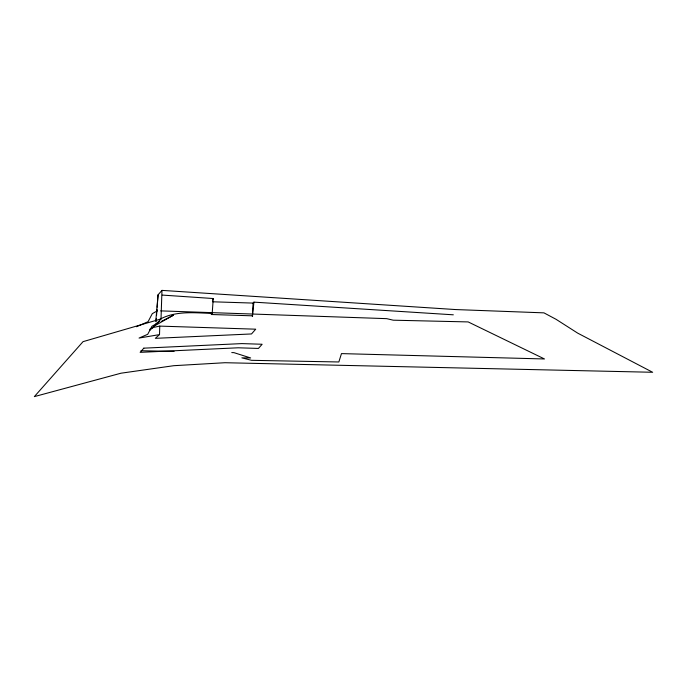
<?xml version="1.0" encoding="UTF-8"?>
<svg xmlns="http://www.w3.org/2000/svg" width="687" height="687" viewBox="0 0 687 687"><rect width="100%" height="100%" fill="white"/><g stroke="black" fill="none" stroke-linecap="round" stroke-linejoin="round"><path stroke-width="1.03" d="M159.521 334.603L159.762 326.11L255.719 329.185L251.502 333.951L155.322 338.339L159.521 334.603L139.057 338.064L147.722 334.294L151.947 326.265L157.1 323.371L161.007 318.957L161.977 290.386L455.67 309.562L543.958 312.86L556.049 319.3L577.724 333.152L652.65 372.277L224.958 362.719L173.751 365.699L120.998 373.204L34.35 396.614L83.041 341.654L161.007 318.957M253.932 302.143L252.395 316.226L253.091 303.087L253.932 302.143L453.326 314.809M252.739 315.84L211.235 314.509L212.189 313.435L213.262 298.527L162.269 295.084M156.086 321.662L156.318 318.562M156.542 315.462L157.005 309.262M157.151 307.192L158.07 294.8L161.977 290.386M155.803 321.095L158.07 294.8M212.42 300.142L213.262 298.527M149.74 330.327L159.221 321.37L155.923 323.852M160.131 319.146C176.07 310.576 194.825 312.86 212.189 313.435M153.965 326.205L173.442 315.196L161.213 321.507M157.452 310.764L152.299 313.658L148.074 321.688L136.498 326.729M149.869 329.21L153.725 327.356L159.762 326.11M140.972 350.722L174.086 351.401M231.759 352.586L233.898 352.629L250.635 357.961L241.876 357.85L251.554 360.323L338.846 361.972L341.473 353.607L544.482 358.966L468.165 321.92L393.239 320.194L386.738 318.656L160.664 310.876M212.652 301.791L253.091 303.087M143.832 348.163L140.122 352.354L238.183 347.794L258.432 348.438L262.142 344.256L241.893 343.603L143.832 348.163"/></g></svg>
